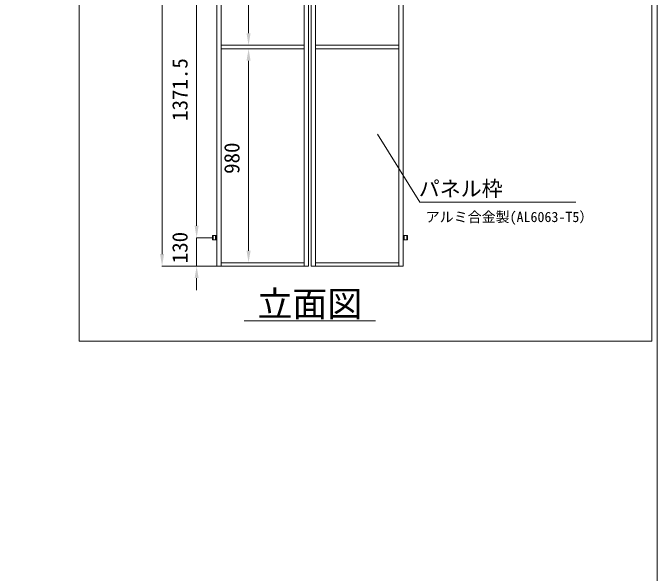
# Model space of a CAD drawing. Units: millimetres, scale not verified. Extents: x -13484 to 18716, y -23100 to 23100.
# Drawn here: x 13998 to 18716, y 6003 to 10109 of the extents above; entities that cross this region are included whole.
import ezdxf
from ezdxf.enums import TextEntityAlignment as Align

# ---------------------------------------------------------------- set-up
doc = ezdxf.new("R2010")
doc.units = ezdxf.units.MM
doc.header["$LTSCALE"] = 150
doc.linetypes.add('DASHED1', pattern=[1.8, 1.2, -0.6])
for name, color, linetype, lineweight in [('0-A_図面枠', 7, 'Continuous', 18), ('0-B_寸法', 3, 'Continuous', 18), ('1-9_標準ﾊﾟﾈﾙ', 7, 'Continuous', 18), ('1-B_文字', 7, 'Continuous', 18)]:
    doc.layers.add(name, color=color, linetype=linetype, lineweight=lineweight)
doc.styles.add('ＭＳ ゴシック', font='')
doc.styles.get('ＭＳ ゴシック').set_extended_font_data('MS Gothic')

msp = doc.modelspace()

# ---------------------------------------------------------------- linework, layer by layer
at = {"layer": '0-A_図面枠'}
for points in [[(-13484.2, 23100), (18715.8, 23100), (18715.8, 900), (-13484.2, 900)], [(14484.2, 14398.1), (18676, 14398.1), (18676, 7702.7), (14484.2, 7702.7)]]:
    msp.add_lwpolyline(points, close=True, dxfattribs=at)
at = {"layer": '0-B_寸法'}
for p, q in [((15090.4, 12969.5), (15090.4, 8340.7)), ((15723.7, 11351.1), (15723.7, 9959.1)), ((15343.4, 10567.1), (15343.4, 8548.7)), ((15523.7, 9871.1), (15725.3, 9871.1)), ((15523.7, 9845.5), (15725.3, 9845.5)), ((15723.7, 9757.5), (15723.7, 8365.5)), ((15343.4, 8548.7), (15343.4, 8636.7)), ((15456.9, 8460.7), (15341.8, 8460.7)), ((15456.9, 8460.7), (15341.8, 8460.7)), ((15343.4, 8460.7), (15343.4, 8252.7)), ((15523.7, 8277.5), (15725.3, 8277.5)), ((15488.9, 8252.7), (15088.8, 8252.7)), ((15488.9, 8252.7), (15341.8, 8252.7)), ((15343.4, 8164.7), (15343.4, 8076.7)), ((15692.7, 7852.7), (16652.7, 7852.7))]:
    msp.add_line(p, q, dxfattribs=at)
at = {"layer": '0-B_寸法', "color": 91}
for points in [[(15709, 9959.1), (15723.7, 9871.1), (15738.4, 9959.1)], [(15709, 9757.5), (15723.7, 9845.5), (15738.4, 9757.5)], [(15328.7, 8548.7), (15343.4, 8460.7), (15358.1, 8548.7)], [(15328.7, 8548.7), (15343.4, 8460.7), (15358.1, 8548.7)], [(15709, 8365.5), (15723.7, 8277.5), (15738.4, 8365.5)], [(15075.7, 8340.7), (15090.4, 8252.7), (15105.1, 8340.7)], [(15328.7, 8164.7), (15343.4, 8252.7), (15358.1, 8164.7)]]:
    msp.add_solid(points, dxfattribs=at)
at = {"layer": '1-9_標準ﾊﾟﾈﾙ', "linetype": 'DASHED1'}
for p, q in [((15463.3, 8476.7), (15463.3, 8444.7)), ((15480.9, 8476.7), (15480.9, 8444.7)), ((16864.4, 8476.7), (16864.4, 8444.7)), ((16882, 8476.7), (16882, 8444.7))]:
    msp.add_line(p, q, dxfattribs=at)
at = {"layer": '1-9_標準ﾊﾟﾈﾙ'}
for p, q in [((15484.4, 8476.7), (15484.4, 8444.7)), ((16860.9, 8476.7), (16860.9, 8444.7))]:
    msp.add_line(p, q, dxfattribs=at)
for points in [[(15490.5, 13057.5), (15522.1, 13057.5), (15522.1, 8252.7), (15490.5, 8252.7)], [(16162.5, 13057.5), (16130.9, 13057.5), (16130.9, 8252.7), (16162.5, 8252.7)], [(16182.8, 13057.5), (16214.4, 13057.5), (16214.4, 8252.7), (16182.8, 8252.7)], [(16854.8, 13057.5), (16823.2, 13057.5), (16823.2, 8252.7), (16854.8, 8252.7)], [(16130.9, 9871.1), (15522.1, 9871.1), (15522.1, 9845.5), (16130.9, 9845.5)], [(16214.4, 9871.1), (16823.2, 9871.1), (16823.2, 9845.5), (16214.4, 9845.5)], [(16130.9, 8252.7), (15522.1, 8252.7), (15522.1, 8277.5), (16130.9, 8277.5)], [(16214.4, 8252.7), (16823.2, 8252.7), (16823.2, 8277.5), (16214.4, 8277.5)]]:
    msp.add_lwpolyline(points, close=True, dxfattribs=at)
for points in [[(15490.5, 8444.7), (15458.5, 8444.7), (15458.5, 8476.7), (15490.5, 8476.7)], [(16854.8, 8444.7), (16886.8, 8444.7), (16886.8, 8476.7), (16854.8, 8476.7)]]:
    msp.add_lwpolyline(points, dxfattribs=at)
at = {"layer": '1-B_文字'}
for p, q in [((16668.7, 9218.8), (16976.9, 8722.1)), ((16976.9, 8722.1), (16977.5, 8722.1)), ((16977.5, 8722.1), (18120.4, 8722.1))]:
    msp.add_line(p, q, dxfattribs=at)

# ---------------------------------------------------------------- texts
at = {"layer": '0-B_寸法', "style": 'ＭＳ ゴシック'}
for s, p in [('1371.5', (15310.8, 9317.2)), ('980', (15691, 8928.9)), ('130', (15310.8, 8274))]:
    msp.add_text(s, height=112.6, rotation=90, dxfattribs=at).set_placement(p, align=Align.BOTTOM_LEFT)
at = {"layer": '1-B_文字', "style": 'ＭＳ ゴシック'}
for s, height, p in [('パネル枠\u3000\u3000\u3000\u3000\u3000', 112.6, (16970.2, 8730.7)), ('アルミ合金製(AL6063-T5）', 75.07, (17020.9, 8553.2)), ('立面図', 187.7, (15788.7, 7827.1))]:
    msp.add_text(s, height=height, dxfattribs=at).set_placement(p, align=Align.BOTTOM_LEFT)

doc.saveas('drawing.dxf')
